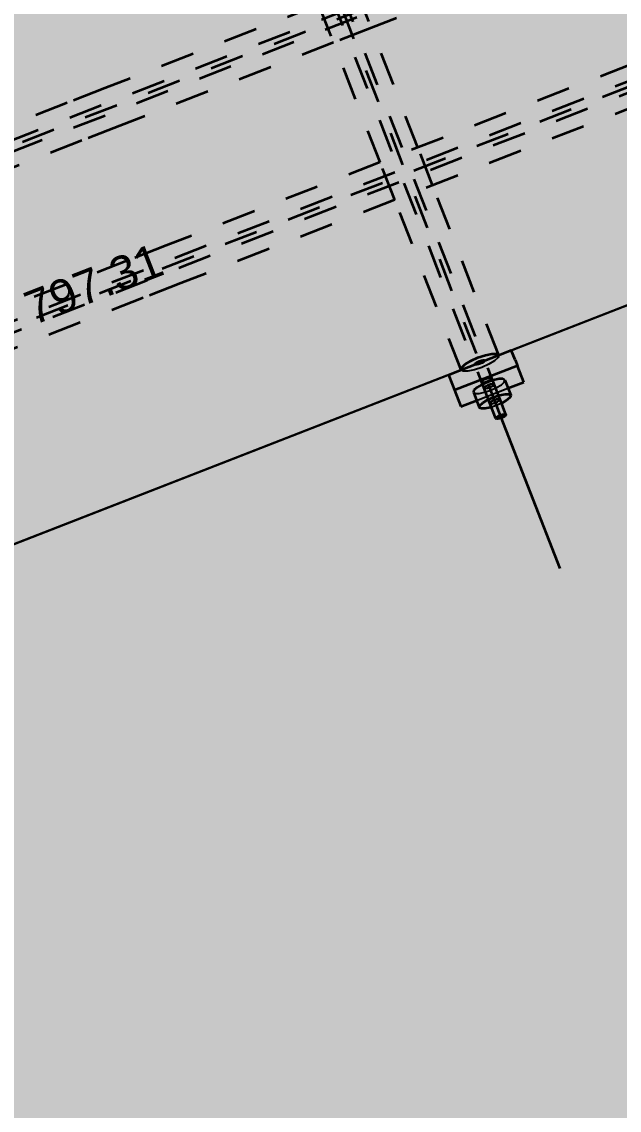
# Model space of a CAD drawing. Header units: metres. Extents: x 2688466 to 2688595, y 1221626 to 1221756.
# Drawn here: x 2688501.808 to 2688503.578, y 1221702.36 to 1221705.583 of the extents above; entities that cross this region are included whole.
import ezdxf

# ---------------------------------------------------------------- set-up
doc = ezdxf.new("R2010")
doc.units = ezdxf.units.M
doc.linetypes.add('AUSGEZOGEN', pattern=[0])
doc.linetypes.add('VERDECKT2_S2', pattern=[0.15, 0.1, -0.05])
for name, color, linetype, lineweight in [('Beton Ansicht', 7, 'AUSGEZOGEN', 35), ('Schnittbeschriftung', 7, 'AUSGEZOGEN', 50), ('Standard', 7, 'AUSGEZOGEN', 13)]:
    doc.layers.add(name, color=color, linetype=linetype, lineweight=lineweight)
doc.styles.add('ARIAL', font='arial.ttf')

msp = doc.modelspace()

# ---------------------------------------------------------------- hatches: boundary and pattern name
at = {"layer": 'Beton Ansicht', "linetype": 'AUSGEZOGEN', "lineweight": 13, "true_color": 0x00f5f5, "transparency": 33554687}
for points in [[(2688503.2689, 1221704.5821), (2688503.258, 1221704.61), (2688503.0717, 1221704.5374), (2688503.0825, 1221704.5095)], [(2688503.0825, 1221704.5095), (2688503.0895, 1221704.4915), (2688503.2759, 1221704.5641), (2688503.2689, 1221704.5821)], [(2688503.0895, 1221704.4915), (2688503.1083, 1221704.4433), (2688503.1549, 1221704.4614), (2688503.1455, 1221704.4856), (2688503.1473, 1221704.4915), (2688503.1558, 1221704.4994), (2688503.1699, 1221704.5079), (2688503.1874, 1221704.5158), (2688503.2056, 1221704.5218), (2688503.2217, 1221704.5251), (2688503.2333, 1221704.5251), (2688503.2387, 1221704.5218), (2688503.2481, 1221704.4977), (2688503.2947, 1221704.5159), (2688503.2759, 1221704.5641)]]:
    msp.add_hatch(color=4, dxfattribs=at).paths.add_polyline_path(points)
at = {"layer": 'Beton Ansicht', "linetype": 'AUSGEZOGEN', "lineweight": 13, "transparency": 33554687}
for points in [[(2688503.1499, 1221704.5679), (2688503.1511, 1221704.5683), (2688503.1505, 1221704.5698)], [(2688503.1505, 1221704.5698), (2688503.1511, 1221704.5683), (2688503.1543, 1221704.5696), (2688503.1532, 1221704.5723)], [(2688503.1532, 1221704.5723), (2688503.1543, 1221704.5696), (2688503.1591, 1221704.5714), (2688503.1578, 1221704.575)], [(2688503.1578, 1221704.575), (2688503.1591, 1221704.5714), (2688503.1649, 1221704.5737), (2688503.1633, 1221704.5775)], [(2688503.1633, 1221704.5775), (2688503.1649, 1221704.5737), (2688503.1706, 1221704.5759), (2688503.1692, 1221704.5795)], [(2688503.1692, 1221704.5795), (2688503.1706, 1221704.5759), (2688503.1754, 1221704.5778), (2688503.1743, 1221704.5805)], [(2688503.1743, 1221704.5805), (2688503.1754, 1221704.5778), (2688503.1786, 1221704.579), (2688503.178, 1221704.5805)], [(2688503.178, 1221704.5805), (2688503.1786, 1221704.579), (2688503.1798, 1221704.5795)], [(2688503.2231, 1221704.4768), (2688503.2393, 1221704.4801), (2688503.2217, 1221704.5251), (2688503.2056, 1221704.5218)], [(2688503.2393, 1221704.4801), (2688503.2509, 1221704.4801), (2688503.2333, 1221704.5251), (2688503.2217, 1221704.5251)], [(2688503.2509, 1221704.4801), (2688503.2562, 1221704.4768), (2688503.2387, 1221704.5218), (2688503.2333, 1221704.5251)], [(2688503.1648, 1221704.4465), (2688503.1734, 1221704.4544), (2688503.1558, 1221704.4994), (2688503.1473, 1221704.4915)], [(2688503.1734, 1221704.4544), (2688503.1875, 1221704.4629), (2688503.1699, 1221704.5079), (2688503.1558, 1221704.4994)], [(2688503.1875, 1221704.4629), (2688503.2049, 1221704.4708), (2688503.1874, 1221704.5158), (2688503.1699, 1221704.5079)], [(2688503.2049, 1221704.4708), (2688503.2231, 1221704.4768), (2688503.2056, 1221704.5218), (2688503.1874, 1221704.5158)], [(2688503.163, 1221704.4405), (2688503.1648, 1221704.4465), (2688503.1473, 1221704.4915), (2688503.1455, 1221704.4856)], [(2688503.2318, 1221704.4545), (2688503.2459, 1221704.463), (2688503.2545, 1221704.4708), (2688503.2562, 1221704.4768), (2688503.2509, 1221704.4801), (2688503.2393, 1221704.4801), (2688503.2231, 1221704.4768), (2688503.2049, 1221704.4708), (2688503.1875, 1221704.4629), (2688503.1734, 1221704.4544), (2688503.1648, 1221704.4465), (2688503.163, 1221704.4405), (2688503.1684, 1221704.4373), (2688503.18, 1221704.4373), (2688503.1961, 1221704.4406), (2688503.1991, 1221704.4416), (2688503.1947, 1221704.4529), (2688503.1953, 1221704.4548), (2688503.198, 1221704.4573), (2688503.2025, 1221704.46), (2688503.2081, 1221704.4626), (2688503.2139, 1221704.4645), (2688503.2191, 1221704.4655), (2688503.2228, 1221704.4655), (2688503.2245, 1221704.4645), (2688503.2289, 1221704.4532)], [(2688503.2155, 1221704.4123), (2688503.2201, 1221704.415), (2688503.2025, 1221704.46), (2688503.198, 1221704.4573)], [(2688503.2201, 1221704.415), (2688503.2257, 1221704.4175), (2688503.2081, 1221704.4626), (2688503.2025, 1221704.46)], [(2688503.2257, 1221704.4175), (2688503.2315, 1221704.4195), (2688503.2139, 1221704.4645), (2688503.2081, 1221704.4626)], [(2688503.2315, 1221704.4195), (2688503.2366, 1221704.4205), (2688503.2191, 1221704.4655), (2688503.2139, 1221704.4645)], [(2688503.2366, 1221704.4205), (2688503.2404, 1221704.4205), (2688503.2228, 1221704.4655), (2688503.2191, 1221704.4655)], [(2688503.2404, 1221704.4205), (2688503.2421, 1221704.4195), (2688503.2245, 1221704.4645), (2688503.2228, 1221704.4655)], [(2688503.2122, 1221704.4079), (2688503.2128, 1221704.4098), (2688503.1953, 1221704.4548), (2688503.1947, 1221704.4529)], [(2688503.2128, 1221704.4098), (2688503.2155, 1221704.4123), (2688503.198, 1221704.4573), (2688503.1953, 1221704.4548)], [(2688503.2388, 1221704.4151), (2688503.2415, 1221704.4176), (2688503.2421, 1221704.4195), (2688503.2404, 1221704.4205), (2688503.2366, 1221704.4205), (2688503.2315, 1221704.4195), (2688503.2257, 1221704.4175), (2688503.2201, 1221704.415), (2688503.2155, 1221704.4123), (2688503.2128, 1221704.4098), (2688503.2122, 1221704.4079), (2688503.214, 1221704.4068), (2688503.2177, 1221704.4069), (2688503.2228, 1221704.4079), (2688503.2287, 1221704.4098), (2688503.2342, 1221704.4123)]]:
    msp.add_hatch(color=5, dxfattribs=at).paths.add_polyline_path(points)
at = {"layer": 'Standard', "linetype": 'AUSGEZOGEN', "lineweight": 13, "transparency": 33554687}
h = msp.add_hatch(color=9, dxfattribs=at)
h.paths.add_polyline_path([(2688522.8435, 1221706.4694), (2688524.2412, 1221707.0137), (2688524.468, 1221706.4314), (2688525.6623, 1221706.8965), (2688526.336, 1221707.1599), (2688526.4706, 1221707.205), (2688526.9722, 1221707.3767), (2688527.0198, 1221707.3887), (2688527.061, 1221707.4025), (2688527.2486, 1221707.4464), (2688527.6239, 1221707.5409), (2688527.7232, 1221707.5574), (2688527.8054, 1221707.5766), (2688527.9982, 1221707.6028), (2688528.287, 1221707.6506), (2688528.4399, 1221707.663), (2688528.5628, 1221707.6797), (2688528.7317, 1221707.6867), (2688530.153, 1221707.8019), (2688529.4363, 1221709.6422), (2688529.4365, 1221709.6421), (2688528.1442, 1221712.9605), (2688520.3447, 1221709.9231), (2688520.646, 1221709.1496), (2688518.8475, 1221708.4492), (2688520.0524, 1221705.3555), (2688519.6797, 1221705.2104), (2688520.224, 1221703.8126), (2688515.8211, 1221702.0979), (2688515.2768, 1221703.4957), (2688514.9273, 1221703.3596), (2688513.7225, 1221706.4532), (2688510.8338, 1221705.3282), (2688508.2643, 1221711.9254), (2688502.4685, 1221709.6683), (2688504.283, 1221705.0092), (2688498.9716, 1221702.9406), (2688501.1128, 1221697.4428), (2688500.6003, 1221697.2432), (2688501.816, 1221694.1216), (2688522.13, 1221702.0325), (2688523.3957, 1221705.0515)])
h.paths.add_polyline_path([(2688504.5336, 1221696.9507), (2688504.1707, 1221697.8825), (2688507.7583, 1221699.2797), (2688508.1211, 1221698.3479)], flags=16)
h.paths.add_polyline_path([(2688506.3132, 1221704.2328), (2688506.6761, 1221703.301), (2688503.0886, 1221701.9039), (2688502.7257, 1221702.8357)], flags=16)
h.paths.add_polyline_path([(2688513.4404, 1221704.2292), (2688514.3476, 1221701.8997), (2688512.0181, 1221700.9924), (2688511.1108, 1221703.322)], flags=16)
h.paths.add_polyline_path([(2688506.2898, 1221699.0298), (2688505.564, 1221700.8934), (2688503.7562, 1221700.1894), (2688503.3933, 1221701.1212), (2688506.9809, 1221702.5184), (2688507.3438, 1221701.5866), (2688508.5458, 1221702.0547), (2688509.2716, 1221700.1911)], flags=16)
h.paths.add_polyline_path([(2688502.6694, 1221698.6125), (2688503.2138, 1221697.2147), (2688501.816, 1221696.6704), (2688501.4985, 1221697.4857), (2688502.0809, 1221697.7125), (2688501.8541, 1221698.2949)], flags=16)
at = {"layer": 'Standard', "linetype": 'AUSGEZOGEN', "lineweight": 13, "transparency": 33554559}
h = msp.add_hatch(color=7, dxfattribs=at)
h.set_gradient(color1=(199, 199, 199), color2=(199, 199, 199), one_color=1)
h.paths.add_polyline_path([(2688501.7019, 1221704.0039), (2688503.9209, 1221704.8681), (2688503.2446, 1221706.6115), (2688501.0233, 1221705.7464)], flags=0)
h = msp.add_hatch(color=7, dxfattribs=at)
h.set_gradient(color1=(199, 199, 199), color2=(199, 199, 199), one_color=1)
h.paths.add_polyline_path([(2688503.0886, 1221701.9039), (2688506.6761, 1221703.301), (2688506.3132, 1221704.2328), (2688502.7257, 1221702.8357)], flags=0)

# ---------------------------------------------------------------- linework, layer by layer
at = {"layer": 'Beton Ansicht', "linetype": 'VERDECKT2_S2', "lineweight": 35, "transparency": 33554687}
for p, q in [((2688502.9812, 1221705.2104), (2688502.5664, 1221706.2755)), ((2688502.8694, 1221705.1669), (2688502.4546, 1221706.232)), ((2688503.1947, 1221704.4529), (2688502.5213, 1221706.1821)), ((2688503.2245, 1221704.4645), (2688502.5511, 1221706.1937)), ((2688503.9066, 1221706.0602), (2688501.393, 1221705.0812)), ((2688503.9527, 1221706.061), (2688501.8023, 1221705.2235)), ((2688503.9182, 1221706.0304), (2688501.4046, 1221705.0514)), ((2688503.477, 1221705.8113), (2688502.8433, 1221705.5645)), ((2688503.2272, 1221704.4137), (2688502.7115, 1221705.7378)), ((2688502.688, 1221705.6328), (2688502.0543, 1221705.386)), ((2688502.8433, 1221705.5645), (2688502.7315, 1221705.521)), ((2688503.9944, 1221705.5406), (2688497.3671, 1221702.9596)), ((2688503.8452, 1221705.4997), (2688497.3893, 1221702.9854)), ((2688502.7315, 1221705.521), (2688502.0979, 1221705.2742)), ((2688503.8568, 1221705.4699), (2688497.4009, 1221702.9556)), ((2688503.6149, 1221705.4572), (2688502.2358, 1221704.9201)), ((2688502.0543, 1221705.386), (2688501.9425, 1221705.3425)), ((2688501.9425, 1221705.3425), (2688501.3429, 1221705.109)), ((2688503.6584, 1221705.3454), (2688502.2793, 1221704.8083)), ((2688502.0979, 1221705.2742), (2688501.9861, 1221705.2307)), ((2688501.9861, 1221705.2307), (2688501.3864, 1221704.9971)), ((2688503.0248, 1221705.0986), (2688502.9812, 1221705.2104)), ((2688502.913, 1221705.0551), (2688502.8694, 1221705.1669)), ((2688503.2208, 1221704.5954), (2688503.0248, 1221705.0986)), ((2688503.1089, 1221704.5519), (2688502.913, 1221705.0551)), ((2688502.2358, 1221704.9201), (2688502.124, 1221704.8766)), ((2688502.124, 1221704.8766), (2688501.4903, 1221704.6298)), ((2688502.2793, 1221704.8083), (2688502.1675, 1221704.7648)), ((2688502.1675, 1221704.7648), (2688501.5339, 1221704.518))]:
    msp.add_line(p, q, dxfattribs=at)
at = {"layer": 'Beton Ansicht', "linetype": 'AUSGEZOGEN', "lineweight": 35, "transparency": 33554687}
for p, q in [((2688503.0717, 1221704.5374), (2688503.258, 1221704.61)), ((2688503.1592, 1221704.5881), (2688503.181, 1221704.5954)), ((2688503.181, 1221704.5954), (2688503.2004, 1221704.5993)), ((2688503.2004, 1221704.5993), (2688503.2143, 1221704.5993)), ((2688503.2143, 1221704.5993), (2688503.2208, 1221704.5954)), ((2688503.2689, 1221704.5821), (2688503.258, 1221704.61)), ((2688503.2759, 1221704.5641), (2688503.0895, 1221704.4915)), ((2688503.1089, 1221704.5519), (2688503.111, 1221704.5591)), ((2688503.111, 1221704.5591), (2688503.1213, 1221704.5685)), ((2688503.1213, 1221704.5685), (2688503.1382, 1221704.5787)), ((2688503.1382, 1221704.5787), (2688503.1592, 1221704.5881)), ((2688503.1499, 1221704.5679), (2688503.1505, 1221704.5698)), ((2688503.1505, 1221704.5698), (2688503.1532, 1221704.5723)), ((2688503.1532, 1221704.5723), (2688503.1578, 1221704.575)), ((2688503.1578, 1221704.575), (2688503.1633, 1221704.5775)), ((2688503.1633, 1221704.5775), (2688503.1692, 1221704.5795)), ((2688503.1692, 1221704.5795), (2688503.1743, 1221704.5805)), ((2688503.1743, 1221704.5805), (2688503.178, 1221704.5805)), ((2688503.178, 1221704.5805), (2688503.1798, 1221704.5795)), ((2688503.2689, 1221704.5821), (2688503.2759, 1221704.5641)), ((2688503.2947, 1221704.5159), (2688503.2759, 1221704.5641)), ((2688503.0717, 1221704.5374), (2688503.0825, 1221704.5095)), ((2688503.2217, 1221704.5251), (2688503.2056, 1221704.5218)), ((2688503.2333, 1221704.5251), (2688503.2217, 1221704.5251)), ((2688503.2387, 1221704.5218), (2688503.2333, 1221704.5251)), ((2688503.0825, 1221704.5095), (2688503.0895, 1221704.4915)), ((2688503.1558, 1221704.4994), (2688503.1473, 1221704.4915)), ((2688503.1699, 1221704.5079), (2688503.1558, 1221704.4994)), ((2688503.1874, 1221704.5158), (2688503.1699, 1221704.5079)), ((2688503.2056, 1221704.5218), (2688503.1874, 1221704.5158)), ((2688503.2387, 1221704.5218), (2688503.2562, 1221704.4768)), ((2688503.2481, 1221704.4977), (2688503.2947, 1221704.5159)), ((2688503.0895, 1221704.4915), (2688503.1083, 1221704.4433)), ((2688503.1083, 1221704.4433), (2688503.1549, 1221704.4614)), ((2688503.1473, 1221704.4915), (2688503.1455, 1221704.4856)), ((2688503.1455, 1221704.4856), (2688503.163, 1221704.4405)), ((2688503.1734, 1221704.4544), (2688503.1875, 1221704.4629)), ((2688503.1875, 1221704.4629), (2688503.2049, 1221704.4708)), ((2688503.2025, 1221704.46), (2688503.198, 1221704.4573)), ((2688503.2081, 1221704.4626), (2688503.2025, 1221704.46)), ((2688503.2049, 1221704.4708), (2688503.2231, 1221704.4768)), ((2688503.2139, 1221704.4645), (2688503.2081, 1221704.4626)), ((2688503.2191, 1221704.4655), (2688503.2139, 1221704.4645)), ((2688503.2228, 1221704.4655), (2688503.2191, 1221704.4655)), ((2688503.2245, 1221704.4645), (2688503.2228, 1221704.4655)), ((2688503.2231, 1221704.4768), (2688503.2393, 1221704.4801)), ((2688503.2421, 1221704.4195), (2688503.2245, 1221704.4645)), ((2688503.2459, 1221704.463), (2688503.2318, 1221704.4545)), ((2688503.2393, 1221704.4801), (2688503.2509, 1221704.4801)), ((2688503.2545, 1221704.4708), (2688503.2459, 1221704.463)), ((2688503.2509, 1221704.4801), (2688503.2562, 1221704.4768)), ((2688503.2562, 1221704.4768), (2688503.2545, 1221704.4708)), ((2688503.163, 1221704.4405), (2688503.1648, 1221704.4465)), ((2688503.1684, 1221704.4373), (2688503.163, 1221704.4405)), ((2688503.1648, 1221704.4465), (2688503.1734, 1221704.4544)), ((2688503.18, 1221704.4373), (2688503.1684, 1221704.4373)), ((2688503.1961, 1221704.4406), (2688503.18, 1221704.4373)), ((2688503.1953, 1221704.4548), (2688503.1947, 1221704.4529)), ((2688503.2122, 1221704.4079), (2688503.1947, 1221704.4529)), ((2688503.198, 1221704.4573), (2688503.1953, 1221704.4548)), ((2688503.1991, 1221704.4416), (2688503.1961, 1221704.4406)), ((2688503.2318, 1221704.4545), (2688503.2289, 1221704.4532)), ((2688503.2122, 1221704.4079), (2688503.2128, 1221704.4098)), ((2688503.214, 1221704.4068), (2688503.2122, 1221704.4079)), ((2688503.2128, 1221704.4098), (2688503.2155, 1221704.4123)), ((2688503.2177, 1221704.4069), (2688503.214, 1221704.4068)), ((2688503.2155, 1221704.4123), (2688503.2201, 1221704.415)), ((2688503.2228, 1221704.4079), (2688503.2177, 1221704.4069)), ((2688503.2201, 1221704.415), (2688503.2257, 1221704.4175)), ((2688503.2287, 1221704.4098), (2688503.2228, 1221704.4079)), ((2688503.2257, 1221704.4175), (2688503.2315, 1221704.4195)), ((2688503.4024, 1221703.9637), (2688503.2272, 1221704.4137)), ((2688503.2342, 1221704.4123), (2688503.2287, 1221704.4098)), ((2688503.2315, 1221704.4195), (2688503.2366, 1221704.4205)), ((2688503.2388, 1221704.4151), (2688503.2342, 1221704.4123)), ((2688503.2366, 1221704.4205), (2688503.2404, 1221704.4205)), ((2688503.2415, 1221704.4176), (2688503.2388, 1221704.4151)), ((2688503.2404, 1221704.4205), (2688503.2421, 1221704.4195)), ((2688503.2421, 1221704.4195), (2688503.2415, 1221704.4176))]:
    msp.add_line(p, q, dxfattribs=at)
at = {"layer": 'Beton Ansicht', "linetype": 'VERDECKT2_S2', "lineweight": 25, "transparency": 33554687}
for p, q in [((2688503.2208, 1221704.5954), (2688503.2187, 1221704.5882)), ((2688503.1705, 1221704.5592), (2688503.1487, 1221704.552)), ((2688503.1517, 1221704.5668), (2688503.1499, 1221704.5679)), ((2688503.1554, 1221704.5668), (2688503.1517, 1221704.5668)), ((2688503.1605, 1221704.5679), (2688503.1554, 1221704.5668)), ((2688503.1664, 1221704.5698), (2688503.1605, 1221704.5679)), ((2688503.1719, 1221704.5723), (2688503.1664, 1221704.5698)), ((2688503.1915, 1221704.5686), (2688503.1705, 1221704.5592)), ((2688503.1765, 1221704.575), (2688503.1719, 1221704.5723)), ((2688503.1792, 1221704.5776), (2688503.1765, 1221704.575)), ((2688503.1798, 1221704.5795), (2688503.1792, 1221704.5776)), ((2688503.2084, 1221704.5788), (2688503.1915, 1221704.5686)), ((2688503.2187, 1221704.5882), (2688503.2084, 1221704.5788)), ((2688503.1154, 1221704.548), (2688503.1089, 1221704.5519)), ((2688503.1293, 1221704.548), (2688503.1154, 1221704.548)), ((2688503.1487, 1221704.552), (2688503.1293, 1221704.548)), ((2688503.1836, 1221704.5256), (2688503.178, 1221704.523)), ((2688503.178, 1221704.523), (2688503.1836, 1221704.5256)), ((2688503.1894, 1221704.5275), (2688503.1836, 1221704.5256)), ((2688503.1836, 1221704.5256), (2688503.1894, 1221704.5275)), ((2688503.1946, 1221704.5285), (2688503.1894, 1221704.5275)), ((2688503.1894, 1221704.5275), (2688503.1946, 1221704.5285)), ((2688503.1983, 1221704.5285), (2688503.1946, 1221704.5285)), ((2688503.1946, 1221704.5285), (2688503.1983, 1221704.5285)), ((2688503.1967, 1221704.5231), (2688503.1994, 1221704.5256)), ((2688503.1994, 1221704.5256), (2688503.1967, 1221704.5231)), ((2688503.2, 1221704.5275), (2688503.1983, 1221704.5285)), ((2688503.1983, 1221704.5285), (2688503.2, 1221704.5275)), ((2688503.1994, 1221704.5256), (2688503.2, 1221704.5275)), ((2688503.2, 1221704.5275), (2688503.1994, 1221704.5256)), ((2688503.1549, 1221704.4614), (2688503.2481, 1221704.4977)), ((2688503.1707, 1221704.5178), (2688503.1702, 1221704.5159)), ((2688503.1702, 1221704.5159), (2688503.1707, 1221704.5178)), ((2688503.1702, 1221704.5159), (2688503.1719, 1221704.5149)), ((2688503.1719, 1221704.5149), (2688503.1702, 1221704.5159)), ((2688503.1735, 1221704.5203), (2688503.1707, 1221704.5178)), ((2688503.1707, 1221704.5178), (2688503.1735, 1221704.5203)), ((2688503.1719, 1221704.5149), (2688503.1756, 1221704.5149)), ((2688503.1756, 1221704.5149), (2688503.1719, 1221704.5149)), ((2688503.178, 1221704.523), (2688503.1735, 1221704.5203)), ((2688503.1735, 1221704.5203), (2688503.178, 1221704.523)), ((2688503.1756, 1221704.5149), (2688503.1808, 1221704.5159)), ((2688503.1808, 1221704.5159), (2688503.1756, 1221704.5149)), ((2688503.1772, 1221704.4979), (2688503.1778, 1221704.4998)), ((2688503.1778, 1221704.4998), (2688503.1772, 1221704.4979)), ((2688503.1789, 1221704.4969), (2688503.1772, 1221704.4979)), ((2688503.1772, 1221704.4979), (2688503.1789, 1221704.4969)), ((2688503.1778, 1221704.4998), (2688503.1805, 1221704.5023)), ((2688503.1805, 1221704.5023), (2688503.1778, 1221704.4998)), ((2688503.1826, 1221704.4969), (2688503.1789, 1221704.4969)), ((2688503.1789, 1221704.4969), (2688503.1826, 1221704.4969)), ((2688503.1805, 1221704.5023), (2688503.185, 1221704.505)), ((2688503.185, 1221704.505), (2688503.1805, 1221704.5023)), ((2688503.1808, 1221704.5159), (2688503.1866, 1221704.5178)), ((2688503.1866, 1221704.5178), (2688503.1808, 1221704.5159)), ((2688503.1878, 1221704.4979), (2688503.1826, 1221704.4969)), ((2688503.1826, 1221704.4969), (2688503.1878, 1221704.4979)), ((2688503.185, 1221704.505), (2688503.1906, 1221704.5076)), ((2688503.1906, 1221704.5076), (2688503.185, 1221704.505)), ((2688503.1866, 1221704.5178), (2688503.1922, 1221704.5204)), ((2688503.1922, 1221704.5204), (2688503.1866, 1221704.5178)), ((2688503.1936, 1221704.4998), (2688503.1878, 1221704.4979)), ((2688503.1878, 1221704.4979), (2688503.1936, 1221704.4998)), ((2688503.1906, 1221704.5076), (2688503.1964, 1221704.5095)), ((2688503.1964, 1221704.5095), (2688503.1906, 1221704.5076)), ((2688503.1922, 1221704.5204), (2688503.1967, 1221704.5231)), ((2688503.1967, 1221704.5231), (2688503.1922, 1221704.5204)), ((2688503.1992, 1221704.5024), (2688503.1936, 1221704.4998)), ((2688503.1936, 1221704.4998), (2688503.1992, 1221704.5024)), ((2688503.1964, 1221704.5095), (2688503.2016, 1221704.5105)), ((2688503.2016, 1221704.5105), (2688503.1964, 1221704.5095)), ((2688503.1968, 1221704.4916), (2688503.2143, 1221704.4995)), ((2688503.2037, 1221704.5051), (2688503.1992, 1221704.5024)), ((2688503.1992, 1221704.5024), (2688503.2037, 1221704.5051)), ((2688503.2016, 1221704.5105), (2688503.2053, 1221704.5105)), ((2688503.2053, 1221704.5105), (2688503.2016, 1221704.5105)), ((2688503.2064, 1221704.5076), (2688503.2037, 1221704.5051)), ((2688503.2037, 1221704.5051), (2688503.2064, 1221704.5076)), ((2688503.2053, 1221704.5105), (2688503.207, 1221704.5095)), ((2688503.207, 1221704.5095), (2688503.2053, 1221704.5105)), ((2688503.207, 1221704.5095), (2688503.2064, 1221704.5076)), ((2688503.2064, 1221704.5076), (2688503.207, 1221704.5095)), ((2688503.2143, 1221704.4995), (2688503.2284, 1221704.508)), ((2688503.2284, 1221704.508), (2688503.2369, 1221704.5158)), ((2688503.2369, 1221704.5158), (2688503.2387, 1221704.5218)), ((2688503.1455, 1221704.4856), (2688503.1509, 1221704.4823)), ((2688503.1509, 1221704.4823), (2688503.1625, 1221704.4823)), ((2688503.1625, 1221704.4823), (2688503.1786, 1221704.4856)), ((2688503.1786, 1221704.4856), (2688503.1968, 1221704.4916)), ((2688503.2167, 1221704.4574), (2688503.2212, 1221704.4601)), ((2688503.2212, 1221704.4601), (2688503.224, 1221704.4626)), ((2688503.224, 1221704.4626), (2688503.2245, 1221704.4645)), ((2688503.1947, 1221704.4529), (2688503.1964, 1221704.4519)), ((2688503.1964, 1221704.4519), (2688503.2001, 1221704.4519)), ((2688503.2143, 1221704.4466), (2688503.1991, 1221704.4416)), ((2688503.2001, 1221704.4519), (2688503.2053, 1221704.4529)), ((2688503.2053, 1221704.4529), (2688503.2111, 1221704.4548)), ((2688503.2111, 1221704.4548), (2688503.2167, 1221704.4574)), ((2688503.2289, 1221704.4532), (2688503.2143, 1221704.4466))]:
    msp.add_line(p, q, dxfattribs=at)
at = {"layer": 'Schnittbeschriftung', "color": 7, "linetype": 'AUSGEZOGEN', "lineweight": 25, "transparency": 33554687}
msp.add_lwpolyline([(2688501.1128, 1221697.4428), (2688498.9716, 1221702.9406), (2688504.283, 1221705.0092), (2688502.4685, 1221709.6683), (2688508.2643, 1221711.9254), (2688510.8338, 1221705.3282)], dxfattribs=at)
at = {"layer": 'Standard', "color": 7, "linetype": 'AUSGEZOGEN', "lineweight": 25, "transparency": 33554687}
for points in [[(2688501.7019, 1221704.0039), (2688501.0233, 1221705.7464), (2688503.2446, 1221706.6115), (2688503.9209, 1221704.8681), (2688501.7019, 1221704.0039)], [(2688498.9716, 1221702.9406), (2688501.4559, 1221703.9081), (2688501.7019, 1221704.0039), (2688503.9209, 1221704.8681), (2688504.283, 1221705.0092), (2688498.9716, 1221702.9406)]]:
    msp.add_lwpolyline(points, close=True, dxfattribs=at)

# ---------------------------------------------------------------- texts
at = {"layer": 'Schnittbeschriftung', "color": 1, "lineweight": 13, "transparency": 33554687, "insert": (2688502.0392, 1221704.7584), "char_height": 0.1, "width": 0.479312, "attachment_point": 8, "rotation": 21.2775, "style": 'ARIAL'}
msp.add_mtext('\\W0.99;797.31', dxfattribs=at)

doc.saveas('drawing.dxf')
